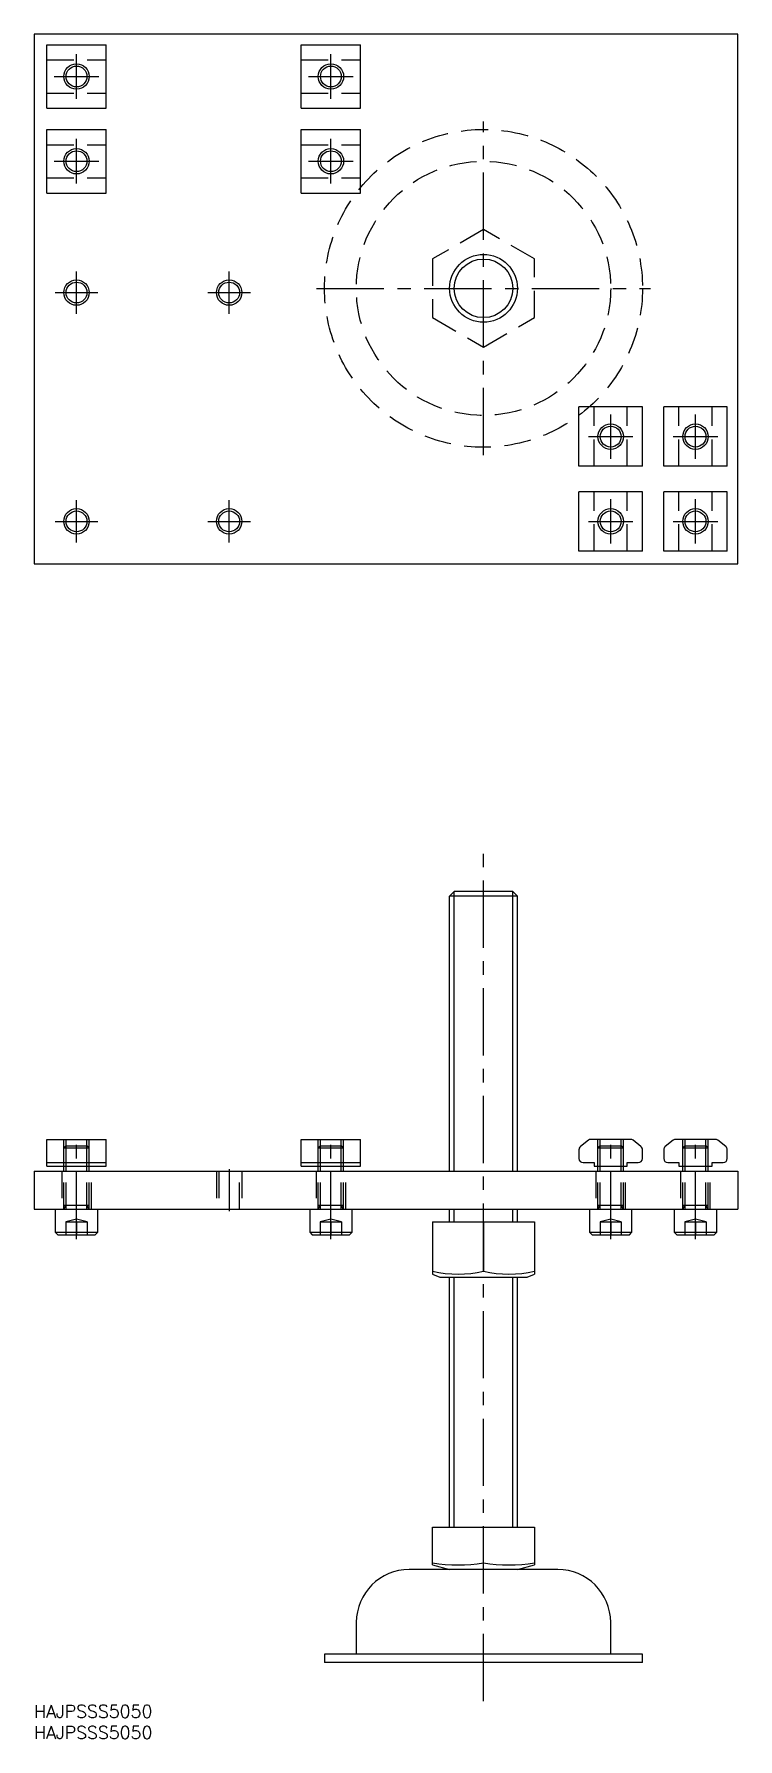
# Model space of a CAD drawing. Extents: x 0 to 166, y -8 to 394.
import ezdxf

# ---------------------------------------------------------------- set-up
doc = ezdxf.new("R2010")
doc.units = 0
doc.header["$LTSCALE"] = 0.5
doc.linetypes.add('CENTER', pattern=[50.8, 31.75, -6.35, 6.35, -6.35])
doc.linetypes.add('DASHED', pattern=[19.05, 12.7, -6.35])
for name, color, linetype in [('MSM_CENTER', 1, 'CENTER'), ('MSM_CONTINUOUS', 7, 'CONTINUOUS'), ('MSM_DASHED', 4, 'DASHED'), ('MSM_NARROW', 5, 'CONTINUOUS'), ('MSM_PART_NUMBER', 7, 'CONTINUOUS')]:
    doc.layers.add(name, color=color, linetype=linetype)
doc.styles.get("Standard").update_dxf_attribs({"font": 'txt.shx', "height": 3, "bigfont": 'bigfont.shx'})

# ---------------------------------------------------------------- blocks, each defined once
blk = doc.blocks.new('*U34')
at = {"layer": 'MSM_PART_NUMBER'}
blk.add_text('HAJPSSS5050', height=3, dxfattribs=at).set_placement((0, -3))
blk = doc.blocks.new('*U35')
at = {"layer": 'MSM_PART_NUMBER'}
blk.add_text('HAJPSSS5050', height=3, dxfattribs=at).set_placement((0, -8))

msp = doc.modelspace()

# ---------------------------------------------------------------- linework, layer by layer
at = {"layer": 'MSM_CENTER'}
for p, q in [((10, 379.1), (10, 389.6)), ((70, 379.1), (70, 389.6)), ((4.75, 384.35), (15.25, 384.35)), ((64.75, 384.35), (75.25, 384.35)), ((106, 294.98), (106, 373.73)), ((10, 359.1), (10, 369.6)), ((70, 359.1), (70, 369.6)), ((4.75, 364.35), (15.25, 364.35)), ((64.75, 364.35), (75.25, 364.35)), ((10, 328.35), (10, 338.35)), ((46, 328.35), (46, 338.35)), ((66.63, 334.35), (145.37, 334.35)), ((5, 333.35), (15, 333.35)), ((41, 333.35), (51, 333.35)), ((136, 294.1), (136, 304.6)), ((156, 294.1), (156, 304.6)), ((130.75, 299.35), (141.25, 299.35)), ((150.75, 299.35), (161.25, 299.35)), ((10, 274.35), (10, 284.35)), ((46, 274.35), (46, 284.35)), ((136, 274.1), (136, 284.6)), ((156, 274.1), (156, 284.6)), ((5, 279.35), (15, 279.35)), ((41, 279.35), (51, 279.35)), ((130.75, 279.35), (141.25, 279.35)), ((150.75, 279.35), (161.25, 279.35)), ((106, 0.9), (106, 201.1)), ((10, 109.95), (10, 133.81)), ((70, 109.95), (70, 133.81)), ((136, 109.95), (136, 133.81)), ((156, 109.95), (156, 133.81)), ((46, 126.45), (46, 116.55))]:
    msp.add_line(p, q, dxfattribs=at)
at = {"layer": 'MSM_CONTINUOUS'}
for p, q in [((166, 394.35), (0, 394.35)), ((0, 394.35), (0, 269.35)), ((166, 269.35), (166, 394.35)), ((3, 391.85), (17, 391.85)), ((3, 376.85), (3, 391.85)), ((17, 376.85), (17, 391.85)), ((63, 391.85), (77, 391.85)), ((63, 376.85), (63, 391.85)), ((77, 376.85), (77, 391.85)), ((3, 376.85), (17, 376.85)), ((63, 376.85), (77, 376.85)), ((3, 371.85), (17, 371.85)), ((3, 356.85), (3, 371.85)), ((17, 356.85), (17, 371.85)), ((63, 371.85), (77, 371.85)), ((63, 356.85), (63, 371.85)), ((77, 356.85), (77, 371.85)), ((3, 356.85), (17, 356.85)), ((63, 356.85), (77, 356.85)), ((128.5, 292.35), (128.5, 306.35)), ((143.5, 306.35), (128.5, 306.35)), ((143.5, 292.35), (143.5, 306.35)), ((148.5, 292.35), (148.5, 306.35)), ((163.5, 306.35), (148.5, 306.35)), ((163.5, 292.35), (163.5, 306.35)), ((143.5, 292.35), (128.5, 292.35)), ((163.5, 292.35), (148.5, 292.35)), ((128.5, 272.35), (128.5, 286.35)), ((143.5, 286.35), (128.5, 286.35)), ((143.5, 272.35), (143.5, 286.35)), ((148.5, 272.35), (148.5, 286.35)), ((163.5, 286.35), (148.5, 286.35)), ((163.5, 272.35), (163.5, 286.35)), ((143.5, 272.35), (128.5, 272.35)), ((163.5, 272.35), (148.5, 272.35)), ((0, 269.35), (166, 269.35)), ((98, 190.92), (99.08, 192)), ((114, 190.92), (98, 190.92)), ((98, 126), (98, 190.92)), ((112.92, 192), (99.08, 192)), ((112.92, 192), (114, 190.92)), ((114, 126), (114, 190.92)), ((3, 127.2), (3, 133.5)), ((3, 133.5), (17, 133.5)), ((17, 127.2), (17, 133.5)), ((63, 127.2), (63, 133.5)), ((63, 133.5), (77, 133.5)), ((77, 127.2), (77, 133.5)), ((130.73, 133.28), (128.88, 131.8)), ((140.65, 133.5), (131.35, 133.5)), ((143.12, 131.8), (141.27, 133.28)), ((150.73, 133.28), (148.88, 131.8)), ((160.65, 133.5), (151.35, 133.5)), ((163.12, 131.8), (161.27, 133.28)), ((128.5, 131.02), (128.5, 129)), ((143.5, 129), (143.5, 131.02)), ((148.5, 131.02), (148.5, 129)), ((163.5, 129), (163.5, 131.02)), ((0, 126), (0, 117)), ((0, 126), (166, 126)), ((3, 128), (17, 128)), ((3, 127.2), (17, 127.2)), ((7, 126), (7, 127.2)), ((13, 126), (13, 127.2)), ((63, 128), (77, 128)), ((63, 127.2), (77, 127.2)), ((67, 126), (67, 127.2)), ((73, 126), (73, 127.2)), ((129.5, 128), (132.1, 128)), ((132.1, 128), (132.1, 127.2)), ((132.1, 127.2), (139.9, 127.2)), ((133, 126), (133, 127.2)), ((139, 126), (139, 127.2)), ((139.9, 127.2), (139.9, 128)), ((139.9, 128), (142.5, 128)), ((149.5, 128), (152.1, 128)), ((152.1, 128), (152.1, 127.2)), ((152.1, 127.2), (159.9, 127.2)), ((153, 126), (153, 127.2)), ((159, 126), (159, 127.2)), ((159.9, 127.2), (159.9, 128)), ((159.9, 128), (162.5, 128)), ((166, 126), (166, 117)), ((0, 117), (166, 117)), ((5, 117), (5, 111.6)), ((15, 111.6), (15, 117)), ((65, 117), (65, 111.6)), ((75, 111.6), (75, 117)), ((98, 114), (98, 117)), ((114, 114), (114, 117)), ((131, 117), (131, 111.6)), ((141, 111.6), (141, 117)), ((151, 117), (151, 111.6)), ((161, 111.6), (161, 117)), ((94, 114), (118, 114)), ((94, 114), (94, 101.66)), ((106, 114), (106, 102.39)), ((118, 114), (118, 101.66)), ((5, 111.6), (5.6, 111)), ((5, 111.6), (15, 111.6)), ((5.6, 111), (14.4, 111)), ((14.4, 111), (15, 111.6)), ((65, 111.6), (65.6, 111)), ((65, 111.6), (75, 111.6)), ((65.6, 111), (74.4, 111)), ((74.4, 111), (75, 111.6)), ((131, 111.6), (131.6, 111)), ((131, 111.6), (141, 111.6)), ((131.6, 111), (140.4, 111)), ((140.4, 111), (141, 111.6)), ((151, 111.6), (151.6, 111)), ((151, 111.6), (161, 111.6)), ((151.6, 111), (160.4, 111)), ((160.4, 111), (161, 111.6)), ((94, 101.66), (95.67, 101)), ((95.67, 101), (116.33, 101)), ((98, 42), (98, 101)), ((114, 42), (114, 101)), ((116.33, 101), (118, 101.66)), ((94, 42), (118, 42)), ((94, 33.05), (94, 42)), ((106, 33.54), (106, 42)), ((118, 42), (118, 33.05)), ((94, 33.05), (98, 32)), ((114, 32), (118, 33.05)), ((123.5, 32), (88.5, 32)), ((76, 19.5), (76, 12)), ((136, 12), (136, 19.5)), ((143.5, 12), (68.5, 12)), ((68.5, 12), (68.5, 10)), ((143.5, 10), (68.5, 10)), ((143.5, 10), (143.5, 12))]:
    msp.add_line(p, q, dxfattribs=at)
for centre, radius in [((10, 384.35), 3), ((70, 384.35), 3), ((10, 364.35), 3), ((70, 364.35), 3), ((106, 334.35), 8), ((10, 333.35), 2.46), ((46, 333.35), 2.46), ((136, 299.35), 3), ((156, 299.35), 3), ((10, 279.35), 2.46), ((46, 279.35), 2.46), ((136, 279.35), 3), ((156, 279.35), 3)]:
    msp.add_circle(centre, radius, dxfattribs=at)
for centre, radius, start, end in [((131.35, 132.5), 1, 90, 128.6598), ((140.65, 132.5), 1, 51.3402, 90), ((151.35, 132.5), 1, 90, 128.6598), ((160.65, 132.5), 1, 51.3402, 90), ((129.5, 131.02), 1, 128.6598, 180), ((129.5, 129), 1, 180, 270), ((142.5, 129), 1, 270, 360), ((142.5, 131.02), 1, 0, 51.3402), ((149.5, 131.02), 1, 128.6598, 180), ((149.5, 129), 1, 180, 270), ((162.5, 129), 1, 270, 360), ((162.5, 131.02), 1, 0, 51.3402), ((100, 127.51), 25.82, 256.5633, 283.4367), ((112, 127.83), 26.13, 256.7254, 283.2746), ((100, 70.06), 37.01, 260.67, 279.33), ((112, 70.45), 37.39, 260.7667, 279.2333), ((88.5, 19.5), 12.5, 90, 180), ((123.5, 19.5), 12.5, 0, 90)]:
    msp.add_arc(centre, radius, start, end, dxfattribs=at)
at = {"layer": 'MSM_DASHED'}
for p, q in [((3, 388.25), (17, 388.25)), ((63, 388.25), (77, 388.25)), ((3, 380.45), (17, 380.45)), ((63, 380.45), (77, 380.45)), ((3, 368.25), (17, 368.25)), ((63, 368.25), (77, 368.25)), ((3, 360.45), (17, 360.45)), ((63, 360.45), (77, 360.45)), ((106, 348.21), (94, 341.28)), ((118, 341.28), (106, 348.21)), ((94, 341.28), (94, 327.43)), ((118, 327.43), (118, 341.28)), ((94, 327.43), (106, 320.5)), ((106, 320.5), (118, 327.43)), ((132.1, 292.35), (132.1, 306.35)), ((139.9, 292.35), (139.9, 306.35)), ((152.1, 292.35), (152.1, 306.35)), ((159.9, 292.35), (159.9, 306.35)), ((132.1, 272.35), (132.1, 286.35)), ((139.9, 272.35), (139.9, 286.35)), ((152.1, 272.35), (152.1, 286.35)), ((159.9, 272.35), (159.9, 286.35)), ((7, 127.2), (7, 133.5)), ((7.54, 127.2), (7.54, 133.5)), ((12.46, 127.2), (12.46, 133.5)), ((13, 127.2), (13, 133.5)), ((67, 127.2), (67, 133.5)), ((67.54, 127.2), (67.54, 133.5)), ((72.46, 127.2), (72.46, 133.5)), ((73, 127.2), (73, 133.5)), ((133, 127.2), (133, 133.5)), ((133.54, 127.2), (133.54, 133.5)), ((138.46, 127.2), (138.46, 133.5)), ((139, 127.2), (139, 133.5)), ((153, 127.2), (153, 133.5)), ((153.54, 127.2), (153.54, 133.5)), ((158.46, 127.2), (158.46, 133.5)), ((159, 127.2), (159, 133.5)), ((7.54, 132), (7, 131.46)), ((7, 131.46), (13, 131.46)), ((7.54, 132), (12.46, 132)), ((13, 131.46), (12.46, 132)), ((67.54, 132), (67, 131.46)), ((67, 131.46), (73, 131.46)), ((67.54, 132), (72.46, 132)), ((73, 131.46), (72.46, 132)), ((133.54, 132), (133, 131.46)), ((133, 131.46), (139, 131.46)), ((133.54, 132), (138.46, 132)), ((139, 131.46), (138.46, 132)), ((153.54, 132), (153, 131.46)), ((153, 131.46), (159, 131.46)), ((153.54, 132), (158.46, 132)), ((159, 131.46), (158.46, 132)), ((6.5, 126), (6.5, 117)), ((7, 117), (7, 126)), ((7.54, 117), (7.54, 126)), ((12.46, 117), (12.46, 126)), ((13, 117), (13, 126)), ((13.5, 117), (13.5, 126)), ((43, 126), (43, 117)), ((43.54, 126), (43.54, 117)), ((48.46, 117), (48.46, 126)), ((49, 126), (49, 117)), ((66.5, 126), (66.5, 117)), ((67, 117), (67, 126)), ((67.54, 117), (67.54, 126)), ((72.46, 117), (72.46, 126)), ((73, 117), (73, 126)), ((73.5, 117), (73.5, 126)), ((132.5, 126), (132.5, 117)), ((133, 117), (133, 126)), ((133.54, 117), (133.54, 126)), ((138.46, 117), (138.46, 126)), ((139, 117), (139, 126)), ((139.5, 117), (139.5, 126)), ((152.5, 126), (152.5, 117)), ((153, 117), (153, 126)), ((153.54, 117), (153.54, 126)), ((158.46, 117), (158.46, 126)), ((159, 117), (159, 126)), ((159.5, 117), (159.5, 126)), ((7, 117), (7.54, 118)), ((7, 118), (13, 118)), ((13, 117), (12.46, 118)), ((67, 118), (73, 118)), ((67, 117), (67.54, 118)), ((73, 117), (72.46, 118)), ((133, 118), (139, 118)), ((133, 117), (133.54, 118)), ((139, 117), (138.46, 118)), ((153, 118), (159, 118)), ((153, 117), (153.54, 118)), ((159, 117), (158.46, 118)), ((10, 114.67), (7.5, 114)), ((7.5, 114), (7.5, 111)), ((7.5, 114), (12.5, 114)), ((12.5, 114), (10, 114.67)), ((10, 114), (10, 111)), ((12.5, 114), (12.5, 111)), ((70, 114.67), (67.5, 114)), ((67.5, 114), (67.5, 111)), ((67.5, 114), (72.5, 114)), ((72.5, 114), (70, 114.67)), ((70, 114), (70, 111)), ((72.5, 114), (72.5, 111)), ((136, 114.67), (133.5, 114)), ((133.5, 114), (133.5, 111)), ((133.5, 114), (138.5, 114)), ((138.5, 114), (136, 114.67)), ((136, 114), (136, 111)), ((138.5, 114), (138.5, 111)), ((156, 114.67), (153.5, 114)), ((153.5, 114), (153.5, 111)), ((153.5, 114), (158.5, 114)), ((158.5, 114), (156, 114.67)), ((156, 114), (156, 111)), ((158.5, 114), (158.5, 111))]:
    msp.add_line(p, q, dxfattribs=at)
for radius in [37.5, 30]:
    msp.add_circle((106, 334.35), radius, dxfattribs=at)
at = {"layer": 'MSM_NARROW'}
for p, q in [((99.08, 126), (99.08, 192)), ((112.92, 126), (112.92, 192)), ((7.54, 126), (7.54, 127.2)), ((12.46, 126), (12.46, 127.2)), ((67.54, 126), (67.54, 127.2)), ((72.46, 126), (72.46, 127.2)), ((133.54, 126), (133.54, 127.2)), ((138.46, 126), (138.46, 127.2)), ((153.54, 126), (153.54, 127.2)), ((158.46, 126), (158.46, 127.2)), ((99.08, 114), (99.08, 117)), ((112.92, 114), (112.92, 117)), ((99.08, 42), (99.08, 101)), ((112.92, 42), (112.92, 101))]:
    msp.add_line(p, q, dxfattribs=at)
for centre, radius in [((10, 384.35), 2.46), ((70, 384.35), 2.46), ((10, 364.35), 2.46), ((70, 364.35), 2.46), ((106, 334.35), 6.92), ((10, 333.35), 3), ((46, 333.35), 3), ((136, 299.35), 2.46), ((156, 299.35), 2.46), ((10, 279.35), 3), ((46, 279.35), 3), ((136, 279.35), 2.46), ((156, 279.35), 2.46)]:
    msp.add_circle(centre, radius, dxfattribs=at)

# ---------------------------------------------------------------- block references
at = {"layer": 'MSM_CONTINUOUS'}
for name in ['*U34', '*U35']:
    msp.add_blockref(name, (0, 0), dxfattribs=at)

doc.saveas('drawing.dxf')
